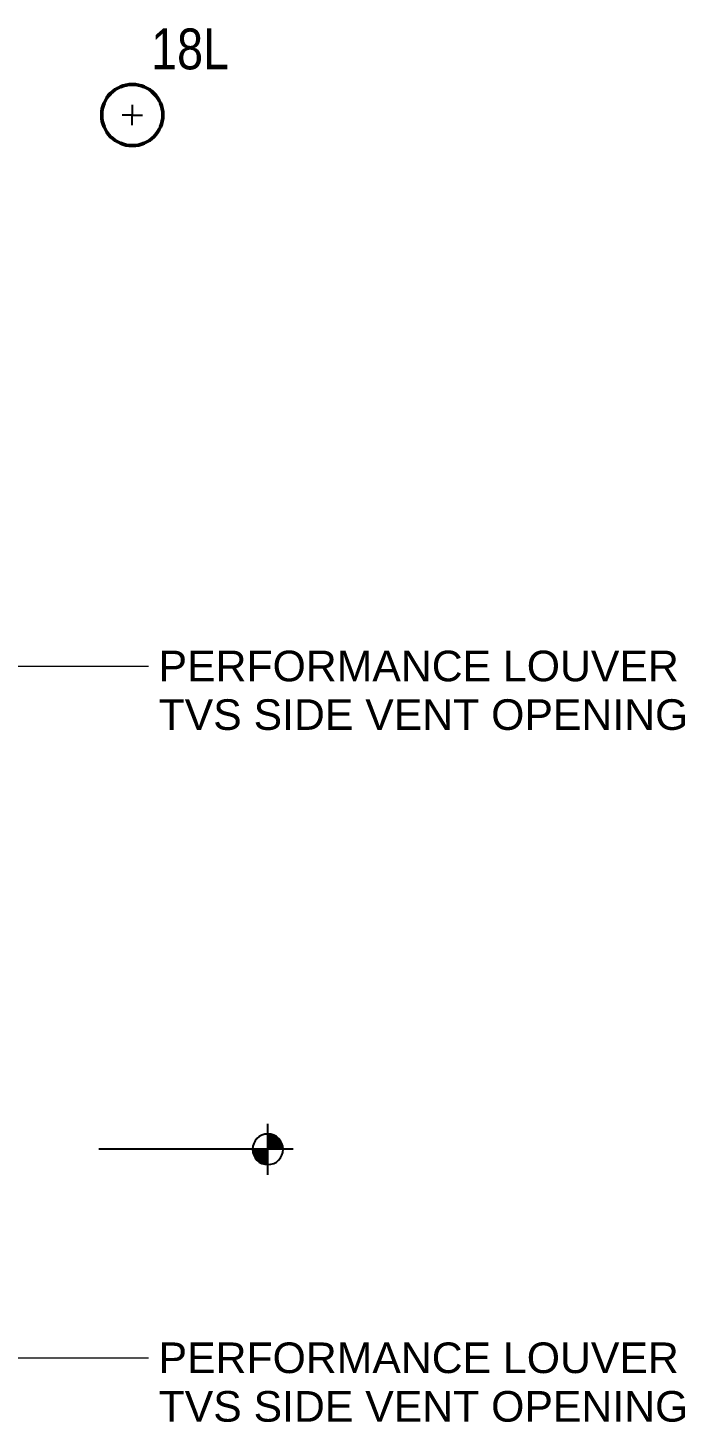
# Model space of a CAD drawing. Header units: millimetres. Extents: x -1379 to 1385823, y -4884429 to 548763.
# Drawn here: x 468946 to 475388, y -2304905 to -2291242 of the extents above; entities that cross this region are included whole.
import ezdxf

# ---------------------------------------------------------------- set-up
doc = ezdxf.new("R2010")
doc.units = ezdxf.units.MM
for name, color, linetype, lineweight in [('A-ANNO-NOTE', 7, 'Continuous', 35), ('G-ANNO-SPOR', 7, 'Continuous', 9), ('G-ANNO-TEXT', 7, 'Continuous', 9)]:
    doc.layers.add(name, color=color, linetype=linetype, lineweight=lineweight)
doc.styles.add('Arial Narrow', font='ARIALN.TTF', dxfattribs={"height": 400})
doc.styles.add('Arial_2', font='arial.ttf', dxfattribs={"height": 3})

# ---------------------------------------------------------------- blocks, each defined once
blk = doc.blocks.new('DPA_GM_ROW_Node - Large-3578395-IV01 - LOWER ROOF LEVEL PLAN')
at = {"layer": 'A-ANNO-NOTE', "color": 7, "lineweight": 25}
for p, q in [((0, 0), (-1, 0)), ((0, 1), (0, 0)), ((0, 0), (1, 0)), ((0, -1), (0, 0))]:
    blk.add_line(p, q, dxfattribs=at)
at = {"layer": 'A-ANNO-NOTE', "color": 7, "lineweight": 50}
blk.add_circle((0, 0), 3, dxfattribs=at)
blk = doc.blocks.new('Spot Elevations - Plan 100-639935-IV01 - LOWER ROOF LEVEL PLAN')
at = {"layer": 'A-ANNO-NOTE', "lineweight": 9}
h = blk.add_hatch(color=7, dxfattribs=at)
edge = h.paths.add_edge_path()
edge.add_arc((-9.05, 0), 1.5, 90, 180, ccw=False)
edge.add_line((-9.05, 1.5), (-9.05, 0))
edge.add_line((-9.05, 0), (-10.55, 0))
h = blk.add_hatch(color=7, dxfattribs=at)
edge = h.paths.add_edge_path()
edge.add_arc((-9.05, 0), 1.5, -90, 0, ccw=False)
edge.add_line((-9.05, -1.5), (-9.05, 0))
edge.add_line((-9.05, 0), (-7.55, 0))
at = {"layer": 'A-ANNO-NOTE', "color": 7, "lineweight": 25}
for p, q in [((-9.05, -2.5), (-9.05, 2.5)), ((-11.55, 0), (-6.55, 0)), ((-7.5, 0), (7.5, 0))]:
    blk.add_line(p, q, dxfattribs=at)
blk.add_circle((-9.05, 0), 1.5, dxfattribs=at)

msp = doc.modelspace()

# ---------------------------------------------------------------- linework, layer by layer
at = {"layer": 'G-ANNO-TEXT', "color": 7}
for p, q in [((465272.1, -2297496.1), (470126.7, -2297496.1)), ((466504.8, -2304275.6), (470126.7, -2304275.6))]:
    msp.add_line(p, q, dxfattribs=at)

# ---------------------------------------------------------------- block references
at = {"layer": 'A-ANNO-NOTE', "color": 7, "lineweight": 25, "xscale": 100, "yscale": 100, "zscale": 100}
msp.add_blockref('DPA_GM_ROW_Node - Large-3578395-IV01 - LOWER ROOF LEVEL PLAN', (469968.9, -2292095.7), dxfattribs=at)
at = {"layer": 'G-ANNO-SPOR', "color": 7, "lineweight": 25, "extrusion": (0, 0, -1), "xscale": 99.99999999999993, "yscale": 99.99999999999993, "zscale": 99.99999999999993}
msp.add_blockref('Spot Elevations - Plan 100-639935-IV01 - LOWER ROOF LEVEL PLAN', (-470392.1, -2302231.7), dxfattribs=at)

# ---------------------------------------------------------------- texts
at = {"layer": 'G-ANNO-TEXT', "color": 7, "attachment_point": 1}
for s, insert, char_height, width, style in [('18L', (470153, -2291247.7), 400, 937.974, 'Arial Narrow'), ('PERFORMANCE LOUVER', (470226.7, -2297345.1), 300, 6253.162, 'Arial_2'), ('TVS SIDE VENT OPENING', (470226.7, -2297821.3), 300, 6397.466, 'Arial_2'), ('PERFORMANCE LOUVER', (470226.7, -2304124.6), 300, 6253.162, 'Arial_2'), ('TVS SIDE VENT OPENING', (470226.7, -2304600.8), 300, 6397.466, 'Arial_2')]:
    msp.add_mtext(s, dxfattribs=dict(at, insert=insert, char_height=char_height, width=width, style=style))

doc.saveas('drawing.dxf')
